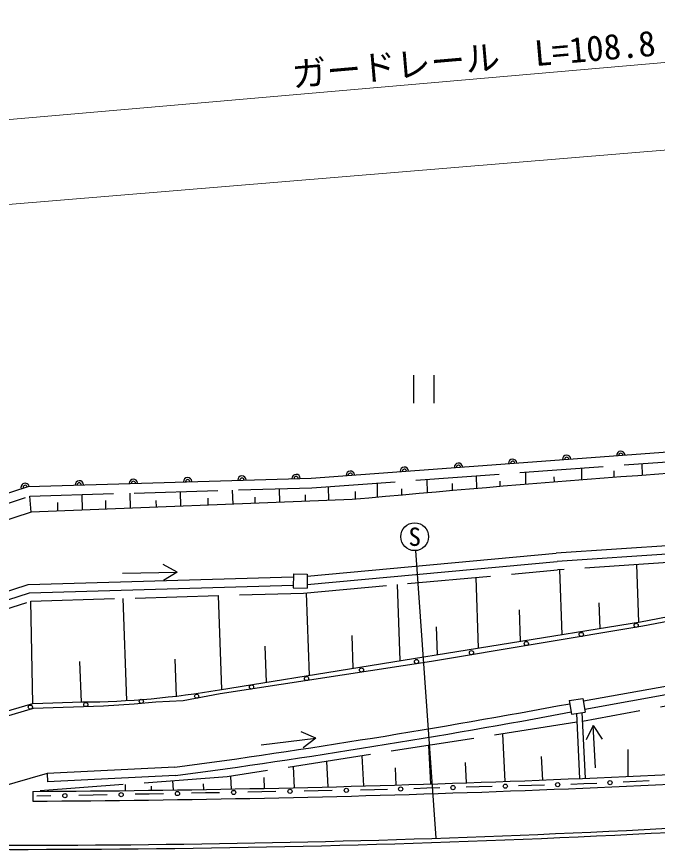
# Model space of a CAD drawing. Units: millimetres, scale not verified. Extents: x 40000 to 680000, y 20000 to 380000.
# Drawn here: x 401334 to 447385, y 277596 to 337463 of the extents above; entities that cross this region are included whole.
import ezdxf
from ezdxf.enums import TextEntityAlignment as Align

# ---------------------------------------------------------------- set-up
doc = ezdxf.new("R2010")
doc.units = ezdxf.units.MM
doc.header["$LTSCALE"] = 1000
doc.linetypes.add('DASHED', pattern=[7.5, 6, -1.5])
for name, color, linetype, lineweight in [('M-BGD', 7, 'Continuous', 25), ('M-BGD-EXST', 7, 'Continuous', 25), ('M-STR-HTXT', 7, 'Continuous', 13)]:
    doc.layers.add(name, color=color, linetype=linetype, lineweight=lineweight)
doc.styles.add('ＭＳ ゴシック', font='')
doc.styles.get('ＭＳ ゴシック').set_extended_font_data('MS Gothic')

msp = doc.modelspace()

# ---------------------------------------------------------------- linework, layer by layer
at = {"layer": 'M-BGD'}
for p, q in [((422514, 304288), (463153, 307274)), ((446275, 305332), (446295, 304483)), ((441936, 305013), (441944, 304151)), ((444256, 304805), (444260, 304330)), ((402167, 303692), (422514, 304288)), ((430824, 304196), (430833, 303227)), ((434372, 304457), (434381, 303534)), ((437904, 304717), (437912, 303829)), ((439956, 304379), (439960, 303995)), ((381927, 297037), (402167, 303692)), ((423726, 303675), (423751, 302671)), ((427238, 303933), (427248, 302904)), ((432635, 303893), (432639, 303385)), ((436062, 304075), (436066, 303676)), ((402365, 301847), (402289, 302995)), ((406018, 303104), (406046, 301989)), ((409460, 303205), (409487, 302121)), ((413080, 303311), (413106, 302261)), ((416836, 303421), (416861, 302406)), ((420198, 303519), (420222, 302535)), ((422068, 303084), (422080, 302607)), ((425656, 303325), (425670, 302758)), ((428984, 303527), (428988, 303062)), ((425440, 302737), (402365, 301847)), ((404266, 302532), (404281, 301921)), ((407716, 302670), (407731, 302054)), ((411338, 302670), (411350, 302193)), ((415064, 302842), (415077, 302337)), ((418445, 302911), (418457, 302467)), ((402365, 301847), (382408, 295276)), ((463035, 300433), (440124, 298880)), ((463082, 299834), (440173, 298282)), ((422220, 297248), (440124, 298880)), ((446185, 293954), (473785, 299302)), ((422211, 296645), (440173, 298282)), ((440359, 297693), (440524, 293040)), ((445885, 298068), (446032, 293930)), ((402151, 296642), (421219, 297198)), ((421222, 297396), (421208, 296396)), ((421222, 297396), (422222, 297381)), ((422222, 297381), (422208, 296381)), ((434336, 297147), (434517, 292071)), ((382256, 290179), (402151, 296642)), ((402254, 296044), (421211, 296597)), ((421208, 296396), (422208, 296381)), ((428692, 296633), (428887, 291162)), ((382347, 289577), (402254, 296044)), ((415820, 295840), (416060, 289093)), ((422150, 296024), (422360, 290108)), ((402497, 288089), (402357, 295447)), ((408960, 295639), (409221, 288295)), ((443181, 295330), (443246, 293480)), ((437446, 294806), (437526, 292556)), ((415906, 289067), (446185, 293954)), ((431492, 293596), (431563, 291594)), ((425415, 292973), (425499, 290615)), ((419182, 292194), (419273, 289610)), ((405858, 291103), (405962, 288187)), ((412715, 291259), (412809, 288616)), ((454492, 290473), (442071, 288245)), ((454607, 289884), (442167, 287652)), ((386362, 283328), (402497, 288089)), ((402497, 288089), (406065, 288190)), ((441051, 288291), (442038, 288450)), ((441051, 288291), (441210, 287304)), ((442038, 288450), (442197, 287463)), ((441210, 287304), (442197, 287463)), ((441965, 287426), (442198, 282705)), ((441568, 287362), (441798, 282688)), ((436255, 285899), (436421, 282478)), ((430938, 285068), (431073, 282295)), ((445268, 284784), (445268, 282838)), ((423603, 283920), (423692, 282086)), ((426153, 284319), (426259, 282153)), ((433566, 283841), (433637, 282380)), ((439042, 284267), (439124, 282580)), ((412701, 283493), (403534, 283047)), ((421212, 283546), (421286, 282028)), ((428536, 283455), (428596, 282219)), ((403534, 283047), (385027, 277752)), ((403534, 283047), (403549, 282447)), ((412756, 282895), (403549, 282447)), ((416707, 282841), (416751, 281934)), ((419090, 282751), (419128, 281981)), ((409123, 282257), (409145, 281819)), ((410998, 282142), (411013, 281842)), ((412546, 282512), (412578, 281865)), ((414750, 282304), (414770, 281899)), ((430813, 281984), (429872, 281958)), ((431754, 282010), (430813, 281984)), ((434578, 282088), (433637, 282062)), ((435519, 282114), (434578, 282088)), ((438343, 282191), (437402, 282165)), ((439284, 282217), (438343, 282191)), ((442108, 282295), (441166, 282269)), ((443046, 282340), (442108, 282295)), ((445860, 282476), (444922, 282430)), ((446798, 282521), (445860, 282476)), ((402485, 281761), (402489, 281061)), ((403789, 281434), (402778, 281415)), ((406823, 281493), (405812, 281473)), ((407834, 281512), (406823, 281493)), ((410868, 281570), (409857, 281551)), ((411879, 281590), (410868, 281570)), ((414913, 281648), (413902, 281628)), ((415924, 281667), (414913, 281648)), ((418958, 281725), (417947, 281706)), ((419970, 281745), (418958, 281725)), ((423003, 281803), (421992, 281784)), ((424015, 281822), (423003, 281803)), ((427048, 281881), (426037, 281861)), ((427990, 281907), (427048, 281881))]:
    msp.add_line(p, q, dxfattribs=at)
at = {"layer": 'M-BGD', "linetype": 'DASHED'}
for p, q in [((422550, 303588), (463528, 306600)), ((402289, 302995), (422550, 303588)), ((382028, 296333), (402289, 302995)), ((463130, 299236), (440220, 297684)), ((421954, 296019), (440220, 297684)), ((402357, 295447), (421954, 296019)), ((382095, 288844), (402357, 295447)), ((460886, 290228), (441996, 286794)), ((441599, 286735), (416475, 282805)), ((416475, 282805), (402485, 281761))]:
    msp.add_line(p, q, dxfattribs=at)
at = {"layer": 'M-BGD'}
msp.add_lwpolyline([(488848, 301426), (475741, 299254), (460116, 296253), (446347, 293630), (431162, 291111), (415950, 288765), (413313, 288279), (411333, 288175), (409782, 288037), (407566, 287899), (402528, 287727), (383486, 282080)], dxfattribs=at)
for centre in [(445862, 293702), (441916, 293047), (437970, 292392), (434023, 291738), (430075, 291095), (426122, 290485), (422169, 289876), (418216, 289266), (414271, 288608), (402311, 287820), (406301, 288006), (410294, 288233), (425026, 281842), (428931, 281932), (432696, 282036), (436460, 282139), (440225, 282243), (443984, 282385), (404800, 281454), (408845, 281531), (412891, 281609), (416936, 281687), (420981, 281764)]:
    msp.add_circle(centre, 150, dxfattribs=at)
for centre, radius, start, end in [((440874, 305637), 300, 4.20349, 184.20349), ((444764, 305923), 300, 4.20349, 184.20349), ((444764, 305923), 150, 4.20349, 184.20349), ((527107, -786200), 1093672, 93.30155, 95.33388), ((433095, 305065), 300, 4.20349, 184.20349), ((436985, 305351), 300, 4.20349, 184.20349), ((436985, 305351), 150, 4.20349, 184.20349), ((440874, 305637), 150, 4.20349, 184.20349), ((425316, 304494), 300, 4.20349, 184.20349), ((429206, 304779), 300, 4.20349, 184.20349), ((429206, 304779), 150, 4.20349, 184.20349), ((433095, 305065), 150, 4.20349, 184.20349), ((409729, 303913), 300, 1.6771, 181.6771), ((413628, 304027), 300, 1.6771, 181.6771), ((413628, 304027), 150, 1.6771, 181.6771), ((417526, 304142), 300, 1.6771, 181.6771), ((417526, 304142), 150, 1.6771, 181.6771), ((421424, 304256), 300, 1.6771, 181.6771), ((421424, 304256), 150, 1.6771, 181.6771), ((425316, 304494), 150, 4.20349, 184.20349), ((401944, 303619), 300, 14.49851, 198.20236), ((401944, 303619), 150, 18.20236, 198.20236), ((405831, 303799), 300, 1.6771, 181.6771), ((405831, 303799), 150, 1.6771, 181.6771), ((409729, 303913), 150, 1.6771, 181.6771), ((405622, 348821), 60633, 270.41848, 279.7651), ((336543, 846555), 568189, 277.70291, 280.60258), ((336543, 846555), 568789, 277.70032, 280.60106), ((396325, 1377412), 1095668, 270.32211, 273.80446), ((396325, 1377412), 1096368, 270.32211, 273.80453), ((401707, 1166883), 888987, 269.11066, 274.36006), ((401707, 1166883), 889287, 268.92523, 274.36)]:
    msp.add_arc(centre, radius, start, end, dxfattribs=at)
at = {"layer": 'M-BGD-EXST'}
for p, q in [((429853, 311683), (429853, 309683)), ((431353, 309683), (431353, 311683)), ((430013, 299074), (431467, 278394)), ((412866, 297523), (411854, 298079)), ((408942, 297441), (412866, 297523)), ((412866, 297523), (411878, 296925)), ((442782, 286488), (442260, 285459)), ((442946, 283464), (442782, 286488)), ((442782, 286488), (443413, 285521)), ((418915, 285099), (422838, 285589)), ((422838, 285589), (421774, 286038)), ((422838, 285589), (421917, 284892))]:
    msp.add_line(p, q, dxfattribs=at)
msp.add_circle((429942, 300072), 1000, dxfattribs=at)
at = {"layer": 'M-STR-HTXT'}
for p, q in [((382776, 328490), (485839, 337463)), ((400442, 323940), (559931, 337160))]:
    msp.add_line(p, q, dxfattribs=at)

# ---------------------------------------------------------------- texts
at = {"layer": 'M-BGD-EXST', "style": 'ＭＳ ゴシック'}
msp.add_text('S', height=1320, dxfattribs=at).set_placement((429942, 300072), align=Align.MIDDLE_CENTER)
at = {"layer": 'M-STR-HTXT', "style": 'ＭＳ ゴシック'}
msp.add_text('ガードレール\u3000L=108.8', height=1833, rotation=4.976, dxfattribs=at).set_placement((434307, 332977), align=Align.BOTTOM_CENTER)

doc.saveas('drawing.dxf')
